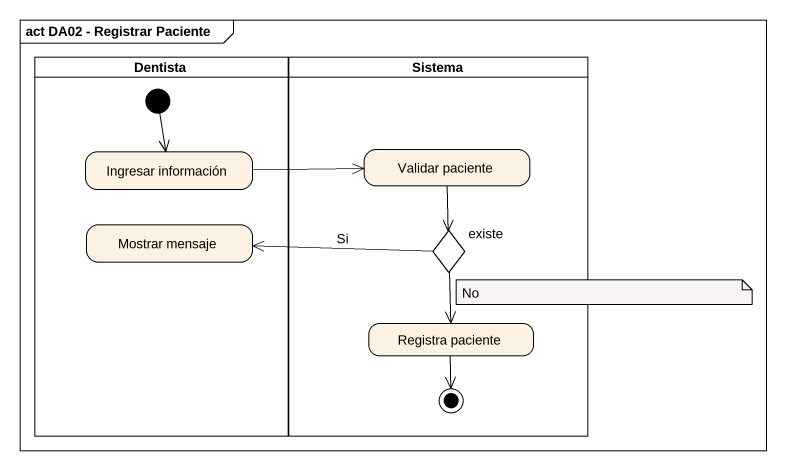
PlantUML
@startuml
mainframe act DA02 - Registrar Paciente
hide empty description
state Dentista <<partition>> {
  state "Ingresar información" as Ingresar_información
  state "Mostrar mensaje" as Mostrar_mensaje
  [*] --> Ingresar_información
}
state Sistema <<partition>> {
  state "Validar paciente" as Validar_paciente
  state existe <<choice>>
  state "Registra paciente" as Registra_paciente
  Registra_paciente --> [*]
}
Ingresar_información -right-> Validar_paciente
Validar_paciente --> existe
existe -left-> Mostrar_mensaje : Si
existe --> Registra_paciente
note as N1
  No
end note
@enduml
